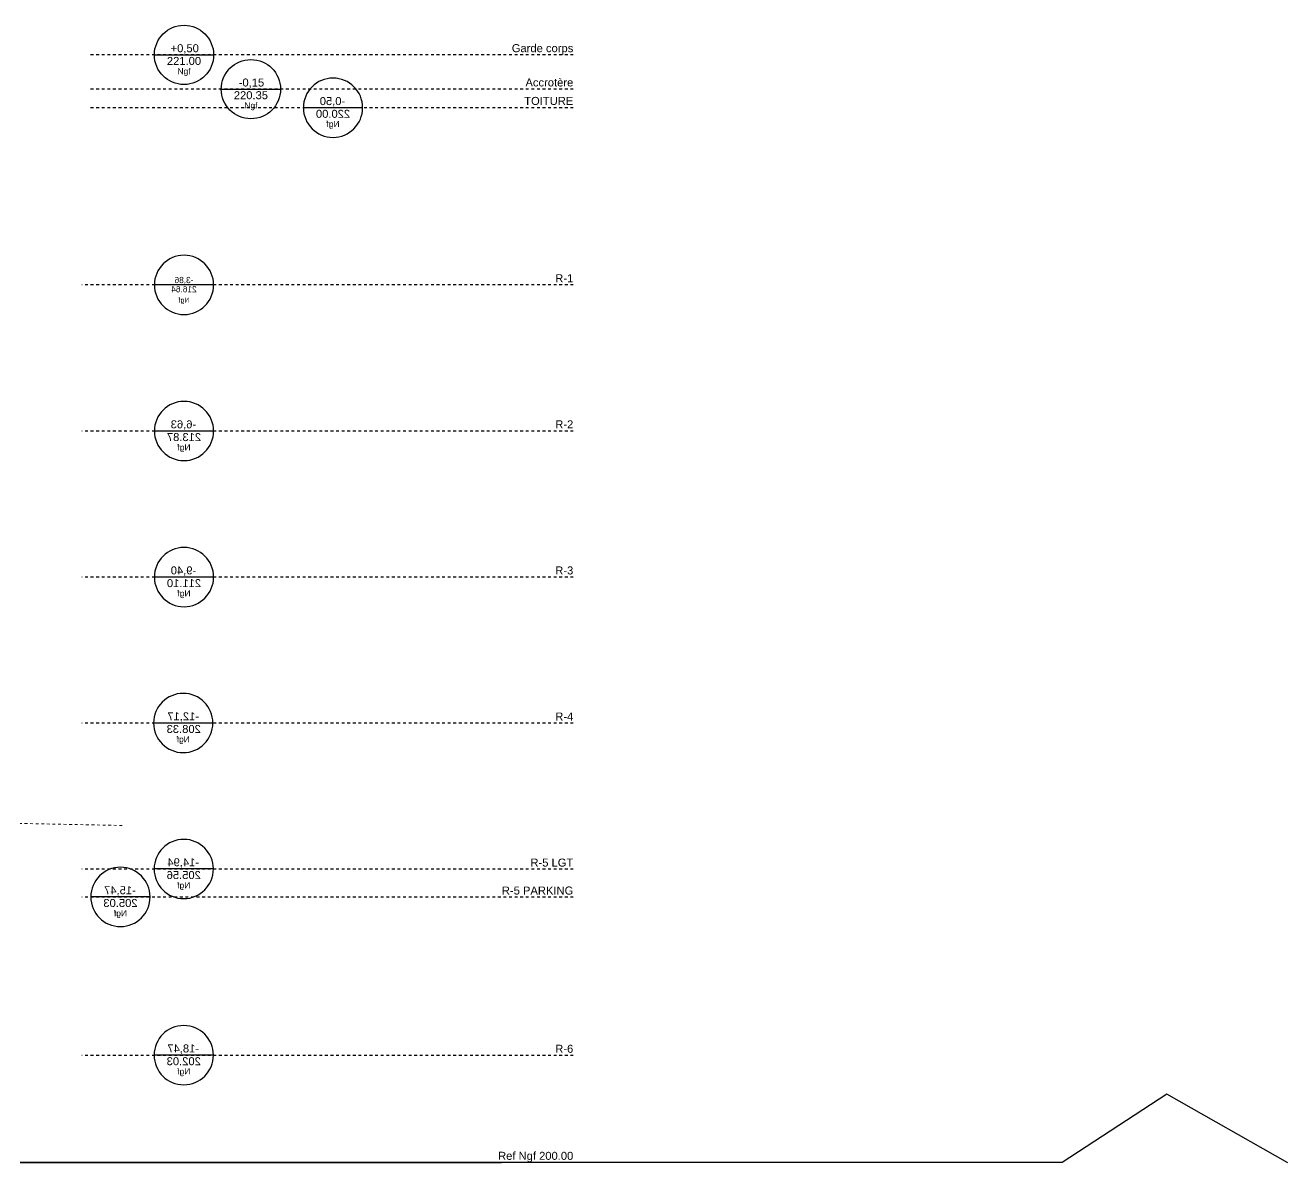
# Model space of a CAD drawing. Header units: centimetres. Extents: x -35664 to 50682, y -23001 to 23705.
# Drawn here: x 48288 to 50682, y -16601 to -14444 of the extents above; entities that cross this region are included whole.
import ezdxf

# ---------------------------------------------------------------- set-up
doc = ezdxf.new("R2010")
doc.units = ezdxf.units.CM
doc.linetypes.add('VW-01', pattern=[0.41656, 0.20828, -0.20828])
for name, color, linetype in [('B Général', 252, 'Continuous'), ('C ANNOTATIONS-cotation', 252, 'Continuous'), ('C ANNOTATIONS-niveaux', 252, 'Continuous'), ('prlm-Coupe', 252, 'Continuous')]:
    doc.layers.add(name, color=color, linetype=linetype)
doc.styles.add('Arial', font='arial.ttf')
doc.styles.add('Eurostile', font='Eurosti.TTF')

# ---------------------------------------------------------------- blocks, each defined once
blk = doc.blocks.new('B 90.Alti BAT B R-3')
at = {"layer": 'C ANNOTATIONS-niveaux', "linetype": 'Continuous'}
blk.add_line((-56.8, -0.5), (55.7, -0.5), dxfattribs=at)
blk.add_circle((-0.5, -0.5), 56.2, dxfattribs=at)
at = {"layer": 'C ANNOTATIONS-niveaux', "attachment_point": 2, "rotation": 0, "line_spacing_factor": 0.958078, "style": 'Arial'}
for s, insert, char_height in [('-9,40', (0.5, 19.8), 15.17), ('211.10', (-0.5, -4.4), 15.17), ('Ngf', (-0.5, -25.7), 11.38)]:
    blk.add_mtext(s, dxfattribs=dict(at, insert=insert, char_height=char_height))
blk = doc.blocks.new('B 90.Alti BAT B R-2')
at = {"layer": 'C ANNOTATIONS-niveaux', "linetype": 'Continuous'}
blk.add_line((-56.3, 0), (56.2, 0), dxfattribs=at)
blk.add_circle((0, 0), 56.2, dxfattribs=at)
at = {"layer": 'C ANNOTATIONS-niveaux', "attachment_point": 2, "rotation": 0, "line_spacing_factor": 0.958078, "style": 'Arial'}
for s, insert, char_height in [('-6,63', (1, 20.3), 15.17), ('213.87', (0, -3.9), 15.17), ('Ngf', (0, -25.2), 11.38)]:
    blk.add_mtext(s, dxfattribs=dict(at, insert=insert, char_height=char_height))
blk = doc.blocks.new('B 90.Alti BAT B R-1')
at = {"layer": 'C ANNOTATIONS-niveaux', "linetype": 'Continuous'}
blk.add_line((-55.9, -9), (56.6, -9), dxfattribs=at)
blk.add_circle((0.3, -9), 56.2, dxfattribs=at)
at = {"layer": 'C ANNOTATIONS-niveaux', "attachment_point": 2, "rotation": 0, "line_spacing_factor": 0.894142, "style": 'Eurostile'}
for s, insert, char_height in [('-3,86', (0.3, 6.2), 11.77), ('216.64', (0.3, -11.2), 11.77), ('Ngf', (0.3, -33.1), 9.41)]:
    blk.add_mtext(s, dxfattribs=dict(at, insert=insert, char_height=char_height))
blk = doc.blocks.new('B 90.Alti BAT B TOITURE')
at = {"layer": 'C ANNOTATIONS-niveaux', "linetype": 'Continuous'}
blk.add_line((-55.9, -9), (56.6, -9), dxfattribs=at)
blk.add_circle((0.3, -9), 56.2, dxfattribs=at)
at = {"layer": 'B Général', "char_height": 15.17, "attachment_point": 2, "rotation": 0, "line_spacing_factor": 0.958078, "style": 'Arial'}
for s, insert in [('-0,50', (1.3, 11.2)), ('220.00', (0.3, -12.9))]:
    blk.add_mtext(s, dxfattribs=dict(at, insert=insert))
at = {"layer": 'C ANNOTATIONS-niveaux', "insert": (0.3, -34.2), "char_height": 11.38, "attachment_point": 2, "rotation": 0, "line_spacing_factor": 0.958078, "style": 'Arial'}
blk.add_mtext('Ngf', dxfattribs=at)
blk = doc.blocks.new('B 90.Alti BAT B R-4')
at = {"layer": 'C ANNOTATIONS-niveaux', "linetype": 'Continuous'}
blk.add_line((-55.3, -0.2), (57.2, -0.2), dxfattribs=at)
blk.add_circle((1, -0.2), 56.2, dxfattribs=at)
at = {"layer": 'C ANNOTATIONS-niveaux', "attachment_point": 2, "rotation": 0, "line_spacing_factor": 0.958078, "style": 'Arial'}
for s, insert, char_height in [('-12,17', (1, 20.1), 15.17), ('208.33', (0, -3.9), 15.17), ('Ngf', (1, -25.3), 11.38)]:
    blk.add_mtext(s, dxfattribs=dict(at, insert=insert, char_height=char_height))
blk = doc.blocks.new('B 90.Alti BAT B Garde corps')
at = {"layer": 'B Général', "linetype": 'Continuous'}
blk.add_line((-55.9, -9), (56.6, -9), dxfattribs=at)
blk.add_circle((0.3, -9), 56.2, dxfattribs=at)
at = {"layer": 'B Général', "attachment_point": 2, "rotation": 0, "line_spacing_factor": 0.958078, "style": 'Arial'}
for s, insert, char_height in [('+0,50', (1.7, 11.2), 15.17), ('221.00', (0.3, -12.9), 15.17), ('Ngf', (0.3, -34.2), 11.38)]:
    blk.add_mtext(s, dxfattribs=dict(at, insert=insert, char_height=char_height))
blk = doc.blocks.new('B 90.Alti BAT B R-5 Lgt')
at = {"layer": 'C ANNOTATIONS-niveaux', "linetype": 'Continuous'}
blk.add_line((-56.3, 0), (56.2, 0), dxfattribs=at)
blk.add_circle((0, 0), 56.2, dxfattribs=at)
at = {"layer": 'C ANNOTATIONS-niveaux', "attachment_point": 2, "rotation": 0, "line_spacing_factor": 0.958078, "style": 'Arial'}
for s, insert, char_height in [('-14,94', (1, 20.3), 15.17), ('205.56', (0, -3.9), 15.17), ('Ngf', (0, -25.2), 11.38)]:
    blk.add_mtext(s, dxfattribs=dict(at, insert=insert, char_height=char_height))
blk = doc.blocks.new('B 90.Alti BAT B R-6')
at = {"layer": 'C ANNOTATIONS-niveaux', "linetype": 'Continuous'}
for p, q in [((-56.3, 0), (56.2, 0)), ((-37.5, 0), (37.5, 0))]:
    blk.add_line(p, q, dxfattribs=at)
blk.add_circle((0, 0), 56.2, dxfattribs=at)
at = {"layer": 'C ANNOTATIONS-niveaux', "attachment_point": 2, "rotation": 0, "line_spacing_factor": 0.958078, "style": 'Arial'}
for s, insert, char_height in [('-18,47', (1, 20.3), 15.17), ('202.03', (0, -3.9), 15.17), ('Ngf', (0, -25.2), 11.38)]:
    blk.add_mtext(s, dxfattribs=dict(at, insert=insert, char_height=char_height))
blk = doc.blocks.new('B 90.Alti BAT B ACCROTERE TOITURE')
at = {"layer": 'C ANNOTATIONS-niveaux', "linetype": 'Continuous'}
blk.add_line((-55.9, -9), (56.6, -9), dxfattribs=at)
blk.add_circle((0.3, -9), 56.2, dxfattribs=at)
at = {"layer": 'C ANNOTATIONS-niveaux', "attachment_point": 2, "rotation": 0, "line_spacing_factor": 0.958078, "style": 'Arial'}
for s, insert, char_height in [('-0,15', (1.3, 11.2), 15.17), ('220.35', (0.3, -12.9), 15.17), ('Ngf', (0.3, -34.2), 11.38)]:
    blk.add_mtext(s, dxfattribs=dict(at, insert=insert, char_height=char_height))
blk = doc.blocks.new('B 90.Alti BAT B R-5 Parking')
at = {"layer": 'C ANNOTATIONS-niveaux', "linetype": 'Continuous'}
blk.add_line((-56.3, 0), (56.2, 0), dxfattribs=at)
blk.add_circle((0, 0), 56.2, dxfattribs=at)
at = {"layer": 'C ANNOTATIONS-niveaux', "attachment_point": 2, "rotation": 0, "line_spacing_factor": 0.958078, "style": 'Arial'}
for s, insert, char_height in [('-15,47', (1, 20.3), 15.17), ('205.03', (0, -3.9), 15.17), ('Ngf', (0, -25.2), 11.38)]:
    blk.add_mtext(s, dxfattribs=dict(at, insert=insert, char_height=char_height))
blk = doc.blocks.new('B 90.Niveaux bat B')
at = {"layer": 'B Général', "linetype": 'VW-01', "ltscale": 25.4}
for p, q in [((785.9, 559), (-133.4, 559)), ((785.9, 494), (-133.4, 494)), ((785.9, 459), (-133.4, 459)), ((785.9, 123), (-145.9, 123)), ((785.9, -154), (-145.9, -154)), ((785.9, -431), (-145.9, -431)), ((785.9, -708), (-145.9, -708)), ((785.9, -985), (-145.9, -985)), ((785.9, -1038), (-145.9, -1038)), ((785.9, -1338), (-145.9, -1338)), ((785.9, -1541), (-145.9, -1541))]:
    blk.add_line(p, q, dxfattribs=at)
at = {"layer": 'B Général'}
for name, p in [('B 90.Alti BAT B Garde corps', (47.4, 568.2)), ('B 90.Alti BAT B ACCROTERE TOITURE', (174.3, 503.2))]:
    blk.add_blockref(name, p, dxfattribs=at)
at = {"layer": 'B Général', "xscale": -1}
for name, p in [('B 90.Alti BAT B TOITURE', (330.6, 468)), ('B 90.Alti BAT B R-1', (48, 132)), ('B 90.Alti BAT B R-2', (47.7, -154)), ('B 90.Alti BAT B R-3', (47.2, -430.5)), ('B 90.Alti BAT B R-4', (47.2, -707.5)), ('B 90.Alti BAT B R-5 Lgt', (47.2, -984.5)), ('B 90.Alti BAT B R-5 Parking', (-72.8, -1037.5)), ('B 90.Alti BAT B R-6', (47.2, -1337.5))]:
    blk.add_blockref(name, p, dxfattribs=at)
at = {"layer": 'B Général', "attachment_point": 3, "line_spacing_factor": 0.958078, "style": 'Arial'}
for s, insert, char_height in [('Garde corps', (785.9, 579.5), 15.172), ('Accrotère', (785.9, 514.5), 15.17), ('R-1', (785.9, 143.2), 15.17), ('R-2', (785.9, -133.8), 15.17), ('R-3', (785.9, -410.8), 15.17), ('R-4', (785.9, -687.8), 15.17), ('R-5 LGT', (785.9, -964.8), 15.17), ('R-5 PARKING', (785.9, -1017.8), 15.172), ('R-6', (785.9, -1317.8), 15.17), ('Ref Ngf 200.00', (785.9, -1520.8), 15.172)]:
    blk.add_mtext(s, dxfattribs=dict(at, insert=insert, char_height=char_height))
at = {"layer": 'B Général', "insert": (785.9, 479.5), "char_height": 15.17, "width": 205.857, "attachment_point": 3, "line_spacing_factor": 0.958078, "style": 'Arial'}
blk.add_mtext('TOITURE', dxfattribs=at)
blk = doc.blocks.new('A$C373B78D5')
at = {"layer": 'B Général', "linetype": 'Continuous'}
blk.add_line((19540, 872), (26080, 872), dxfattribs=at)
at = {"layer": 'B Général', "linetype": 'VW-01', "lineweight": 18, "ltscale": 25.4, "flags": 128}
blk.add_lwpolyline([(19819, 1366), (20148.3, 1366), (20927.3, 1423), (21397.9, 1421), (22134, 1457), (22858, 1481), (23210, 1446), (23565.6, 1440), (24235.3, 1481), (24954.5, 1495), (25113.4, 1516), (25363.7, 1511)], dxfattribs=at)
at = {"layer": 'B Général', "linetype": 'Continuous', "flags": 128}
blk.add_lwpolyline([(27570.8, 871.5), (27341.4, 1001.7), (27143.1, 872), (18193.1, 872), (17963.7, 1002.1), (17765.3, 872.4)], dxfattribs=at)
at = {"layer": 'C ANNOTATIONS-cotation'}
blk.add_blockref('B 90.Niveaux bat B', (25430, 2413), dxfattribs=at)

msp = doc.modelspace()

# ---------------------------------------------------------------- block references
at = {"layer": 'prlm-Coupe'}
msp.add_blockref('A$C373B78D5', (23111.623, -17472.851), dxfattribs=at)

doc.saveas('drawing.dxf')
